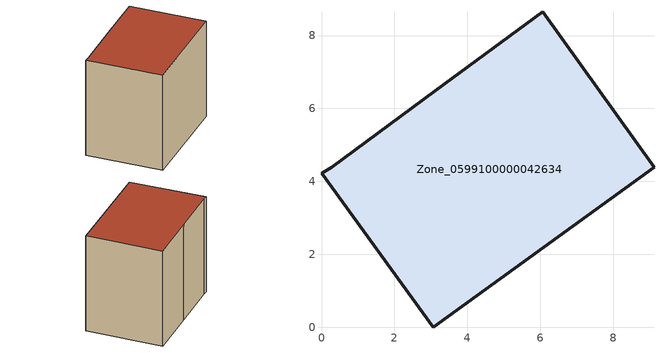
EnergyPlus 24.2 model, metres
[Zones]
Zone_0599100000042634
 floor ground (C_G): 0,4.22 0.28,4.39 3.12,6.49 6.07,8.65 9.12,4.39 3.07,0 z0
 wall outside (C_F): 3.07,0 9.12,4.39 6.07,8.65 3.12,6.49 0.28,4.39 0,4.22 3.07,0 z0:6.88
 roof outside (C_R): 0.28,4.39 0,4.22 3.07,0 9.12,4.39 6.07,8.65 3.12,6.49 z6.88
[BUILDING]
Pand.0599100000042634: North Axis=0; Terrain=City; Loads Convergence Tolerance Value=0.04; Temperature Convergence Tolerance Value=0.4; Solar Distribution=FullExterior; Maximum Number of Warmup Days=25; Minimum Number of Warmup Days=1
[Site:Location]
Rotterdam.The.Hague.AP_ZH_NLD Design_Conditions: Latitude=51.96; Longitude=4.45; Time Zone=1; Elevation=-4.5
[SITE:GROUNDTEMPERATURE:BUILDINGSURFACE]
18, 18, 18, 18, 18, 18, 18, 18, 18, 18, 18, 18
[MATERIAL] Thermal Absorptance=0.9; Solar Absorptance=0.7; Visible Absorptance=0.7
Name | Roughness | Thickness | Conductivity | Density | Specific Heat
G.TC.1946 | MediumSmooth | 0.15 | 1 | 540 | 1210
F.TC.1946 | Rough | 0.3 | 0.857143 | 1920 | 840
R.TC.1946 | MediumRough | 0.2 | 0.909091 | 1500 | 1000
[CONSTRUCTION]
C_G: G.TC.1946
C_F: F.TC.1946
C_R: R.TC.1946
[ZONE]
Zone_0599100000042634: Type=1; Multiplier=1; Ceiling Height=Autocalculate; Volume=Autocalculate; Floor Area=autocalculate; Part of Total Floor Area=Yes
[ZONEINFILTRATION:DESIGNFLOWRATE]
Infil_Zone_0599100000042634: Zone or ZoneList or Space or SpaceList=Zone_0599100000042634; Schedule=AlwaysOn; Design Flow Rate Calculation Method=Flow/Area; Flow Rate per Floor Area=0.003; Constant Term Coefficient=1; Temperature Term Coefficient=0; Velocity Term Coefficient=0; Velocity Squared Term Coefficient=0
[HVACTEMPLATE:ZONE:IDEALLOADSAIRSYSTEM]
Zone_0599100000042634: Maximum Heating Supply Air Temperature=50; Minimum Cooling Supply Air Temperature=13; Maximum Heating Supply Air Humidity Ratio=0.0156; Minimum Cooling Supply Air Humidity Ratio=0.0077; Heating Limit=NoLimit; Cooling Limit=NoLimit; Dehumidification Control Type=ConstantSensibleHeatRatio; Cooling Sensible Heat Ratio=0.7; Dehumidification Setpoint=60; Humidification Control Type=None; Humidification Setpoint=30; Outdoor Air Method=None; Outdoor Air Flow Rate per Person=0.00944; Outdoor Air Flow Rate per Zone Floor Area=0; Outdoor Air Flow Rate per Zone=0; Demand Controlled Ventilation Type=None; Outdoor Air Economizer Type=NoEconomizer; Heat Recovery Type=None; Sensible Heat Recovery Effectiveness=0.7; Latent Heat Recovery Effectiveness=0.65
[ZONECONTROL:THERMOSTAT]
ThermostatControl_Zone_0599100000042634: Zone or ZoneList=Zone_0599100000042634; Control Type Schedule=DualSetpointControlType; Control 1=Thermostat_Zone_0599100000042634; Temperature Difference Between Cutout And Setpoint=0
[THERMOSTATSETPOINT:DUALSETPOINT]
Thermostat_Zone_0599100000042634: Heating Setpoint Temperature Schedule=HeatingSetpoint_Zone_0599100000042634; Cooling Setpoint Temperature Schedule=CoolingSetpoint_Zone_0599100000042634
[SCHEDULE:COMPACT]
HeatingSetpoint_Zone_0599100000042634: Through: 12/31, For: AllDays, Until: 24:00, 21
CoolingSetpoint_Zone_0599100000042634: Through: 12/31, For: AllDays, Until: 24:00, 24
DualSetpointControlType: Through: 12/31, For: AllDays, Until: 24:00, 4
AlwaysOn: Through: 12/31, For: AllDays, Until: 24:00, 1
